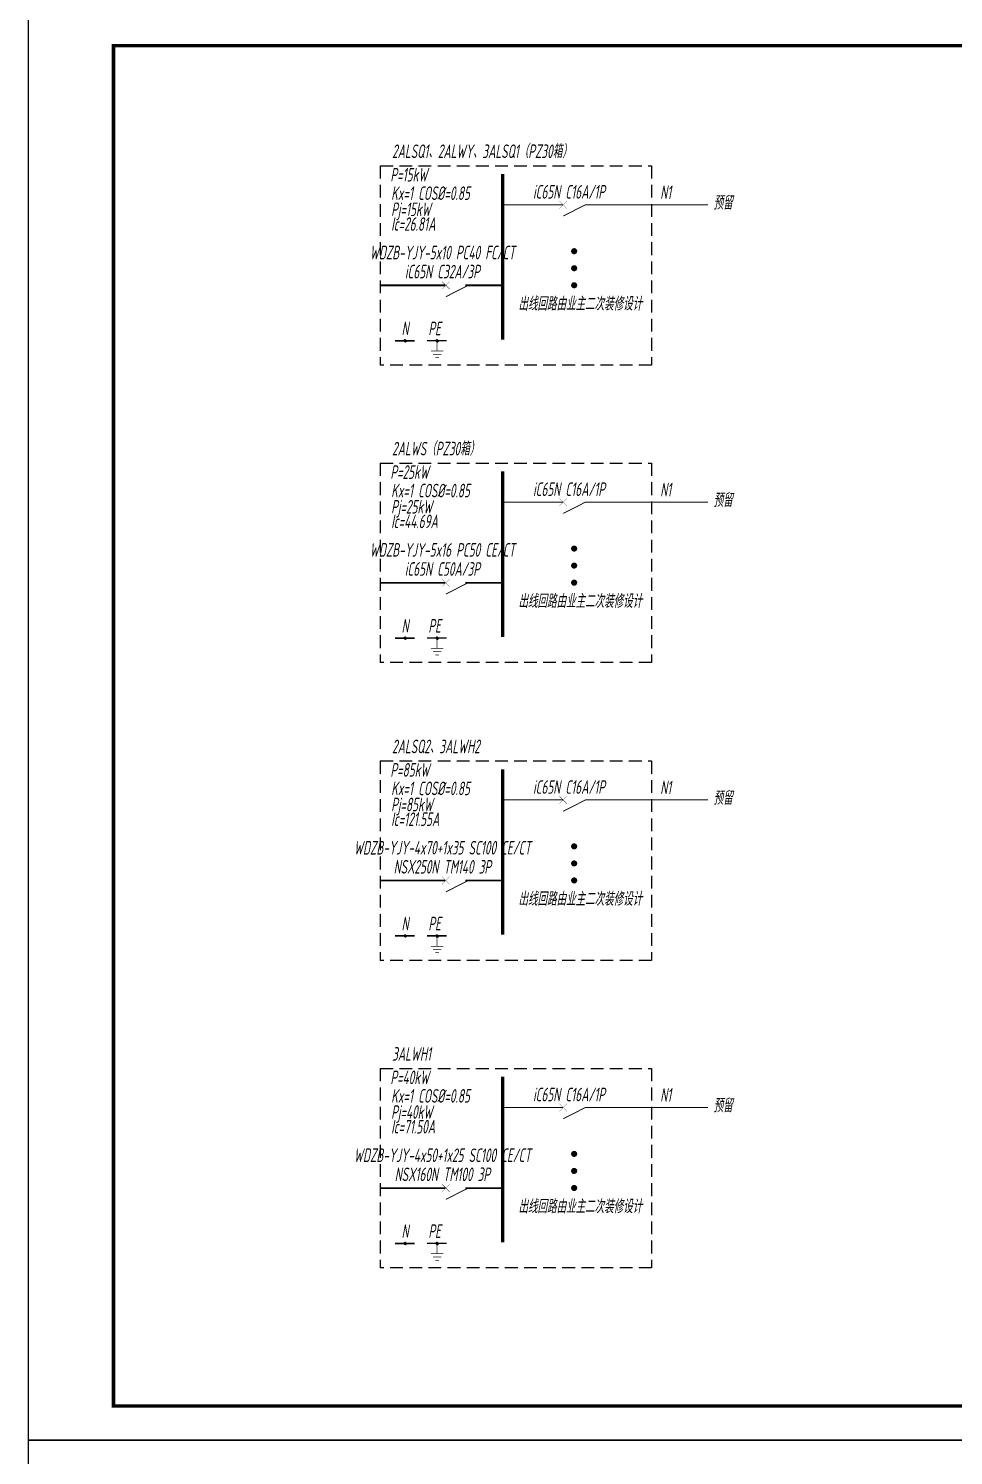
# Model space of a CAD drawing. Extents: x 491024 to 1725648, y 860327 to 1705161.
# Drawn here: x 550815 to 578023, y 1003450 to 1045404 of the extents above; entities that cross this region are included whole.
import ezdxf
from ezdxf.enums import TextEntityAlignment as Align

# ---------------------------------------------------------------- set-up
doc = ezdxf.new("R2010")
doc.units = 0
doc.header["$LTSCALE"] = 1000
doc.header["$MEASUREMENT"] = 0
doc.linetypes.add('DASH', pattern=[0.35, 0.25, -0.1])
doc.linetypes.add('DASH4', pattern=[0.1875, 0.125, -0.0625])
doc.layers.add('DIM-照明', color=3, linetype='Continuous')
doc.layers.add('图框', color=140, linetype='Continuous')
doc.styles.add('HZTXT', font='gbeitc.shx', dxfattribs={"width": 0.8, "height": 400, "bigfont": 'hztxt.shx'})

# ---------------------------------------------------------------- blocks, each defined once
blk = doc.blocks.new('1107AA')
at = {"color": 3, "linetype": 'Continuous'}
for points, const_width in [([(0, -7.5), (-3.79, 0)], 0.3), ([(-1.25, 1.25), (1.25, -1.25)], 0.1), ([(1.25, 1.25), (-1.25, -1.25)], 0.1)]:
    blk.add_lwpolyline(points, dxfattribs=dict(at, const_width=const_width))
blk = doc.blocks.new('0114')
at = {"color": 3, "linetype": 'Continuous', "const_width": 0.3}
for points in [[(0, 0), (0, -4.58)], [(-2.75, -4.58), (2.75, -4.58)], [(-1.83, -6.01), (1.83, -6.01)], [(-0.86, -7.5), (0.86, -7.5)]]:
    blk.add_lwpolyline(points, dxfattribs=at)
blk = doc.blocks.new('*X206')
at = {"color": 0}
for p, q in [((197.1, 124.2), (199.7, 126.7)), ((197.2, 123.8), (200.1, 126.7)), ((197.2, 124.6), (199.2, 126.7)), ((197.3, 123.4), (200.4, 126.6)), ((197.3, 125.2), (198.6, 126.5)), ((197.4, 123.1), (200.7, 126.5)), ((197.5, 122.9), (201, 126.3)), ((197.7, 122.6), (201.2, 126.1)), ((197.9, 122.4), (201.4, 125.9)), ((198.1, 122.2), (201.6, 125.7)), ((198.4, 122), (201.8, 125.4)), ((198.7, 121.9), (201.9, 125.2)), ((199, 121.8), (202, 124.8)), ((199.4, 121.7), (202.1, 124.5)), ((199.8, 121.7), (202.1, 124.1)), ((200.3, 121.8), (202, 123.5)), ((201.2, 122.3), (201.6, 122.7))]:
    blk.add_line(p, q, dxfattribs=at)
blk = doc.blocks.new('HC000089')
at = {"color": 4, "linetype": 'Continuous', "const_width": 0.2}
blk.add_lwpolyline([(-1.8, -1.8, 0.198912), (0, -2.5, 0.198912), (1.8, -1.8, 0.198912), (2.5, 0, 0.198912), (1.8, 1.8, 0.198912), (0, 2.5, 0.198912), (-1.8, 1.8, 0.198912), (-2.5, 0, 0.198912)], format="xyb", close=True, dxfattribs=at)
at = {"color": 4}
blk.add_blockref('*X206', (-199.6, -124.2), dxfattribs=at)

msp = doc.modelspace()

# ---------------------------------------------------------------- linework, layer by layer
at = {"layer": 'DIM-照明', "color": 3, "linetype": 'DASH4', "ltscale": 3}
for p, q in [((561163.5, 1041369), (569141.8, 1041369)), ((561163.5, 1041369), (561163.5, 1035503.7)), ((569141.8, 1041369), (569141.8, 1035503.7)), ((569141.8, 1035503.7), (561163.5, 1035503.7)), ((561163.5, 1032625.7), (569141.8, 1032625.7)), ((561163.5, 1032625.7), (561163.5, 1026760.3)), ((569141.8, 1032625.7), (569141.8, 1026760.3)), ((569141.8, 1026760.3), (561163.5, 1026760.3)), ((561163.5, 1023869.3), (569141.8, 1023869.3)), ((561163.5, 1023869.3), (561163.5, 1018004)), ((569141.8, 1023869.3), (569141.8, 1018004)), ((569141.8, 1018004), (561163.5, 1018004)), ((561163.5, 1014828.1), (569141.8, 1014828.1)), ((561163.5, 1014828.1), (561163.5, 1008962.7)), ((569141.8, 1014828.1), (569141.8, 1008962.7)), ((569141.8, 1008962.7), (561163.5, 1008962.7))]:
    msp.add_line(p, q, dxfattribs=at)
at = {"layer": 'DIM-照明', "color": 3, "const_width": 100}
for points in [[(564759.2, 1041126), (564759.2, 1036257.5)], [(564759.2, 1032382.6), (564759.2, 1027514.1)], [(564759.2, 1023626.3), (564759.2, 1018757.8)], [(564759.2, 1014585), (564759.2, 1009716.5)]]:
    msp.add_lwpolyline(points, dxfattribs=at)
at = {"layer": 'DIM-照明', "color": 3, "linetype": 'Continuous'}
for points, const_width in [([(564759.2, 1040222.1), (566541.1, 1040222.1)], 28.8), ([(567198.2, 1040222.1), (570797.5, 1040222.1)], 28.8), ([(561163.5, 1037852.4), (563076.9, 1037852.4)], 52.6), ([(563665.7, 1037852.4), (564759.2, 1037852.4)], 52.6), ([(561596.3, 1036223.3), (562176.8, 1036223.3)], 47.5), ([(562533.8, 1036227.5), (563114.2, 1036227.5)], 47.5), ([(564759.2, 1031478.7), (566541.1, 1031478.7)], 28.8), ([(567198.2, 1031478.7), (570797.5, 1031478.7)], 28.8), ([(561163.5, 1029109), (563076.9, 1029109)], 52.6), ([(563665.7, 1029109), (564759.2, 1029109)], 52.6), ([(561596.3, 1027480), (562176.8, 1027480)], 47.5), ([(562533.8, 1027484.1), (563114.2, 1027484.1)], 47.5), ([(564759.2, 1022722.4), (566541.1, 1022722.4)], 28.8), ([(567198.2, 1022722.4), (570797.5, 1022722.4)], 28.8), ([(561163.5, 1020352.7), (563076.9, 1020352.7)], 52.6), ([(563665.7, 1020352.7), (564759.2, 1020352.7)], 52.6), ([(561596.3, 1018723.6), (562176.8, 1018723.6)], 47.5), ([(562533.8, 1018727.8), (563114.2, 1018727.8)], 47.5), ([(564759.2, 1013681.2), (566541.1, 1013681.2)], 28.8), ([(567198.2, 1013681.2), (570797.5, 1013681.2)], 28.8), ([(561163.5, 1011311.4), (563076.9, 1011311.4)], 52.6), ([(563665.7, 1011311.4), (564759.2, 1011311.4)], 52.6), ([(561596.3, 1009682.4), (562176.8, 1009682.4)], 47.5), ([(562533.8, 1009686.5), (563114.2, 1009686.5)], 47.5)]:
    msp.add_lwpolyline(points, dxfattribs=dict(at, const_width=const_width))
at = {"layer": 'DIM-照明', "color": 7, "const_width": 90, "elevation": 0}
for points in [[(566819.7, 1038857.1, 1), (566909.7, 1038857.1, 1)], [(566819.7, 1038356.6, 1), (566909.7, 1038356.6, 1)], [(566819.7, 1037856, 1), (566909.7, 1037856, 1)], [(566819.7, 1030113.7, 1), (566909.7, 1030113.7, 1)], [(566819.7, 1029613.2, 1), (566909.7, 1029613.2, 1)], [(566819.7, 1029112.6, 1), (566909.7, 1029112.6, 1)], [(566819.7, 1021357.4, 1), (566909.7, 1021357.4, 1)], [(566819.7, 1020856.9, 1), (566909.7, 1020856.9, 1)], [(566819.7, 1020356.3, 1), (566909.7, 1020356.3, 1)], [(566819.7, 1012316.1, 1), (566909.7, 1012316.1, 1)], [(566819.7, 1011815.6, 1), (566909.7, 1011815.6, 1)], [(566819.7, 1011315, 1), (566909.7, 1011315, 1)]]:
    msp.add_lwpolyline(points, format="xyb", close=True, dxfattribs=at)
at = {"layer": '图框'}
for points in [[(550815, 1045856), (610214.8, 1045856), (610214.8, 1003901.8), (550815, 1003901.8)], [(550815, 1003901.8), (610214.8, 1003901.8), (610214.8, 961947.6), (550815, 961947.6)]]:
    msp.add_lwpolyline(points, close=True, dxfattribs=at)
at = {"layer": '图框', "const_width": 100}
msp.add_lwpolyline([(553315, 1004901.8), (609215, 1004901.8), (609215, 1044901.8), (553315, 1044901.8)], close=True, dxfattribs=at)

# ---------------------------------------------------------------- block references
at = {"layer": 'DIM-照明', "linetype": 'Continuous', "xscale": 87.60960006713867, "yscale": 87.60960006713867, "zscale": 87.60960006713867, "rotation": 90}
for p in [(566541.1, 1040222.1), (563091.4, 1037852.4), (566541.1, 1031478.7), (563091.4, 1029109), (566541.1, 1022722.4), (563091.4, 1020352.7), (566541.1, 1013681.2), (563091.4, 1011311.4)]:
    msp.add_blockref('1107AA', p, dxfattribs=at)
at = {"layer": 'DIM-照明', "xscale": 14.62999999523163, "yscale": 14.62999999523163, "zscale": 14.62999999523163}
for p in [(561898.5, 1036223.2), (562835, 1036223.2), (561898.5, 1027479.8), (562835, 1027479.8), (561898.5, 1018723.5), (562835, 1018723.5), (561898.5, 1009682.2), (562835, 1009682.2)]:
    msp.add_blockref('HC000089', p, dxfattribs=at)
at = {"layer": 'DIM-照明', "linetype": 'DASH', "xscale": -66.50000000000003, "yscale": 66.5, "zscale": 66.49999999999999, "rotation": 1.643353773062017e-06}
for p in [(562834.9, 1036227.5), (562834.9, 1027484.1), (562834.9, 1018727.8), (562834.9, 1009686.5)]:
    msp.add_blockref('0114', p, dxfattribs=at)

# ---------------------------------------------------------------- texts
at = {"layer": 'DIM-照明', "color": 7, "linetype": 'Continuous', "style": 'HZTXT', "width": 0.7}
for s, p in [('2ALSQ1、2ALWY、3ALSQ1（PZ30箱）', (561509.3, 1041596)), ('P=15kW', (561460.2, 1040906.1)), ('Kx=1 COS%%C=0.85', (561482.9, 1040362.4)), ('iC65N C16A/1P', (565655.9, 1040402.9)), ('N1', (569396.5, 1040390.6)), ('Pj=15kW', (561482.9, 1039888.4)), ('Ic=26.81A', (561482.9, 1039456.4)), ('出线回路由业主二次装修设计', (565223, 1037112.4)), ('2ALWS（PZ30箱）', (561509.3, 1032852.6)), ('P=25kW', (561460.2, 1032162.8)), ('Kx=1 COS%%C=0.85', (561482.9, 1031619)), ('iC65N C16A/1P', (565655.9, 1031659.5)), ('N1', (569396.5, 1031647.2)), ('Pj=25kW', (561482.9, 1031145)), ('Ic=44.69A', (561482.9, 1030713.1)), ('出线回路由业主二次装修设计', (565223, 1028369)), ('2ALSQ2、3ALWH2', (561509.3, 1024096.3)), ('P=85kW', (561460.2, 1023406.4)), ('Kx=1 COS%%C=0.85', (561482.9, 1022862.7)), ('iC65N C16A/1P', (565655.9, 1022903.2)), ('N1', (569396.5, 1022890.9)), ('Pj=85kW', (561482.9, 1022388.7)), ('Ic=121.55A', (561482.9, 1021956.7)), ('出线回路由业主二次装修设计', (565223, 1019612.7)), ('3ALWH1', (561509.3, 1015055.1)), ('P=40kW', (561460.2, 1014365.2)), ('Kx=1 COS%%C=0.85', (561482.9, 1013821.4)), ('iC65N C16A/1P', (565655.9, 1013861.9)), ('N1', (569396.5, 1013849.7)), ('Pj=40kW', (561482.9, 1013347.4)), ('Ic=71.50A', (561482.9, 1012915.5)), ('出线回路由业主二次装修设计', (565223, 1010571.4))]:
    msp.add_text(s, height=400, dxfattribs=at).set_placement(p)
at = {"layer": 'DIM-照明', "color": 7, "style": 'HZTXT', "width": 0.7}
for p in [(570963.2, 1040079.9), (570963.2, 1031336.5), (570963.2, 1022580.2), (570963.2, 1013538.9)]:
    msp.add_text('预留', height=400, dxfattribs=at).set_placement(p)
at = {"layer": 'DIM-照明', "color": 7, "linetype": 'Continuous', "style": 'HZTXT', "width": 0.7}
for s, p in [('WDZB-YJY-5x10 PC40 FC/CT', (562988.8, 1038818.5)), ('iC65N C32A/3P', (562988.8, 1038257.2)), ('WDZB-YJY-5x16 PC50 CE/CT', (562988.8, 1030075.1)), ('iC65N C50A/3P', (562988.8, 1029513.8)), ('WDZB-YJY-4x70+1x35 SC100 CE/CT', (562988.8, 1021318.8)), ('NSX250N TM140 3P', (562988.8, 1020757.5)), ('WDZB-YJY-4x50+1x25 SC100 CE/CT', (562988.8, 1012277.5)), ('NSX160N TM100 3P', (562988.8, 1011716.2))]:
    msp.add_text(s, height=400, dxfattribs=at).set_placement(p, align=Align.MIDDLE)
at = {"layer": 'DIM-照明', "linetype": 'Continuous', "style": 'HZTXT', "width": 0.7}
for s, p in [('N', (561788.8, 1036386.1)), ('PE', (562577.1, 1036386.1)), ('N', (561788.8, 1027642.7)), ('PE', (562577.1, 1027642.7)), ('N', (561788.8, 1018886.4)), ('PE', (562577.1, 1018886.4)), ('N', (561788.8, 1009845.1)), ('PE', (562577.1, 1009845.1))]:
    msp.add_text(s, height=400, dxfattribs=at).set_placement(p)

doc.saveas('drawing.dxf')
